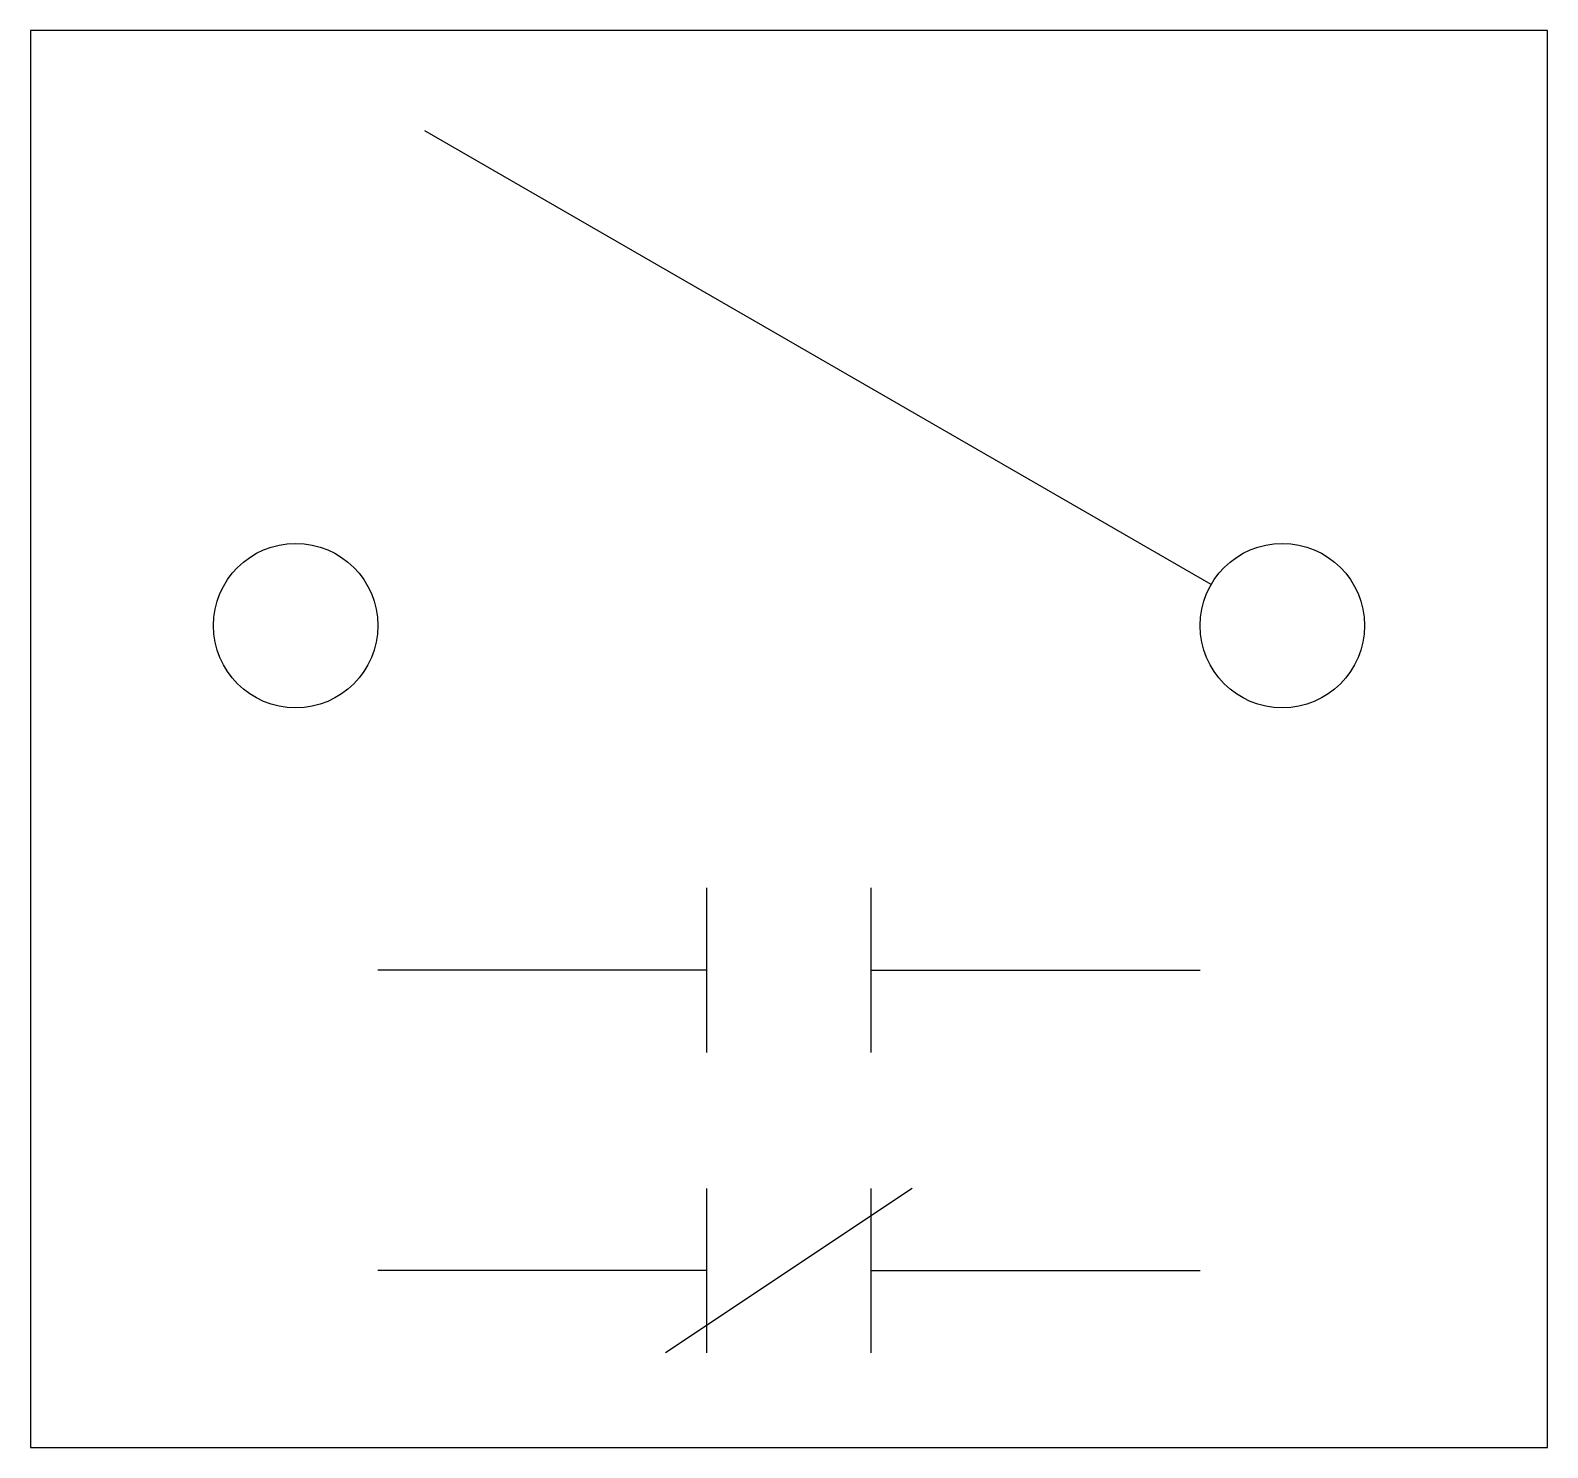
# Model space of a CAD drawing. Header units: millimetres. Extents: x -2923.006 to -2922.237, y 3711.335 to 3712.053.
import ezdxf

# ---------------------------------------------------------------- set-up
doc = ezdxf.new("R2010")
doc.units = ezdxf.units.MM
doc.header["$LTSCALE"] = 10
doc.layers.add('Ele_diagramas', color=2, linetype='Continuous')

msp = doc.modelspace()

# ---------------------------------------------------------------- linework, layer by layer
at = {"layer": 'Ele_diagramas', "color": 4}
for p, q in [((-2923.00586, 3712.05325), (-2923.00586, 3711.33484)), ((-2922.23694, 3712.05325), (-2923.00586, 3712.05325)), ((-2922.23694, 3711.33484), (-2922.23694, 3712.05325)), ((-2922.40748, 3711.77236), (-2922.80591, 3712.00239)), ((-2923.00586, 3711.33484), (-2922.23694, 3711.33484))]:
    msp.add_line(p, q, dxfattribs=at)
at = {"layer": 'Ele_diagramas', "color": 2}
for p, q in [((-2922.66306, 3711.53521), (-2922.66306, 3711.61855)), ((-2922.57973, 3711.53521), (-2922.57973, 3711.61855)), ((-2922.66306, 3711.57688), (-2922.82973, 3711.57688)), ((-2922.57973, 3711.57688), (-2922.41306, 3711.57688)), ((-2922.5589, 3711.46625), (-2922.6839, 3711.38292)), ((-2922.66306, 3711.38292), (-2922.66306, 3711.46625)), ((-2922.57973, 3711.38292), (-2922.57973, 3711.46625)), ((-2922.66306, 3711.42458), (-2922.82973, 3711.42458)), ((-2922.57973, 3711.42458), (-2922.41306, 3711.42458))]:
    msp.add_line(p, q, dxfattribs=at)
for centre in [(-2922.8714, 3711.75153), (-2922.3714, 3711.75153)]:
    msp.add_circle(centre, 0.04167, dxfattribs=at)

doc.saveas('drawing.dxf')
